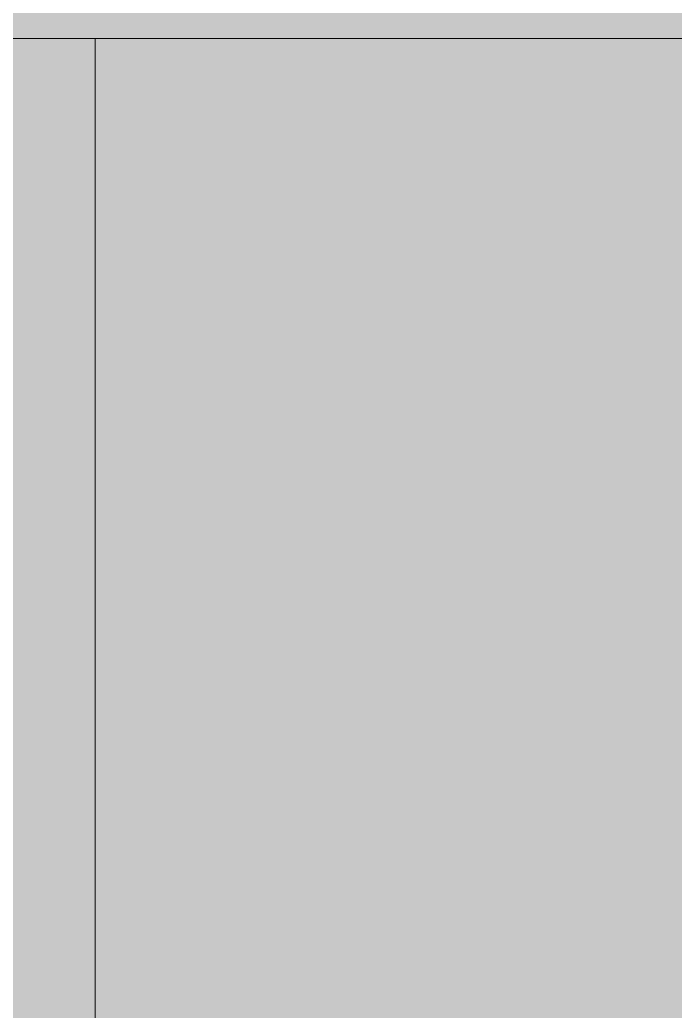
# Model space of a CAD drawing. Header units: inches. Extents: x 20139 to 37433, y -23296 to -20170.
# Drawn here: x 31448.757 to 31449.759, y -22550.74 to -22549.224 of the extents above; entities that cross this region are included whole.
import ezdxf

# ---------------------------------------------------------------- set-up
doc = ezdxf.new("R2010")
doc.units = ezdxf.units.IN
doc.header["$MEASUREMENT"] = 0
doc.layers.add('S-BEAM', color=12, linetype='Continuous', lineweight=9)

# ---------------------------------------------------------------- blocks, each defined once
blk = doc.blocks.new('W-Wide Flange - W21X166-807738-Level 1')
at = {"layer": 'S-BEAM'}
h = blk.add_hatch(color=256, dxfattribs=at)
h.paths.add_polyline_path([(22783.0875, -22549.2528), (22783.0875, -22536.8528), (22077.057, -22536.8528), (22077.057, -22540.5528), (22173.5152, -22540.5528), (22173.5152, -22549.2528), (22769.7073, -22549.2528)], flags=0)
h.paths.add_polyline_path([(22792.8907, -22549.2528), (22792.8907, -22536.8528), (22788.0875, -22536.8528), (22788.0875, -22549.2528)], flags=0)
h.paths.add_polyline_path([(22130.3358, -22549.2528), (22168.5152, -22549.2528), (22168.5152, -22545.5528), (22077.057, -22545.5528), (22077.057, -22549.2528), (22113.0555, -22549.2528)], flags=0)
blk.add_line((22173.5152, -22549.2528), (22783.0875, -22549.2528), dxfattribs=at)
blk = doc.blocks.new('Girt_Z - 8_D-V133-Level 1')
at = {"layer": 'S-BEAM'}
h = blk.add_hatch(color=256, dxfattribs=at)
h.paths.add_polyline_path([(22549.5958, -22778.1028), (22550.1014, -22778.1028), (22550.1014, -22549.2528), (22549.5958, -22549.2528), (22549.5958, -22762.7669)], flags=0)
h.paths.add_polyline_path([(22550.1014, -22536.8528), (22550.1014, -22356.2528), (22549.5958, -22356.2528), (22549.5958, -22536.8528)], flags=0)
h.paths.add_polyline_path([(22550.1014, -22343.8528), (22550.1014, -22114.6424), (22549.5958, -22114.6424), (22549.5958, -22343.8528)], flags=0)
h.paths.add_polyline_path([(22550.1014, -22102.2424), (22550.1014, -21873.7528), (22549.5958, -21873.7528), (22549.5958, -22102.2424)], flags=0)
h.paths.add_polyline_path([(22549.5958, -21861.3528), (22550.1014, -21861.3528), (22550.1014, -21632.5028), (22549.5958, -21632.5028), (22549.5958, -21833.1569)], flags=0)
h.paths.add_polyline_path([(22550.1014, -21620.1028), (22550.1014, -21414.1153), (22549.5958, -21414.1153), (22549.5958, -21620.1028)], flags=0)
h.paths.add_polyline_path([(22549.5958, -21409.1153), (22550.1014, -21409.1153), (22550.1014, -21391.2528), (22549.5958, -21391.2528), (22549.5958, -21407.0856)], flags=0)
h.paths.add_polyline_path([(22549.5958, -21378.8528), (22550.1014, -21378.8528), (22550.1014, -21150.0028), (22549.5958, -21150.0028), (22549.5958, -21368.3519)], flags=0)
h.paths.add_polyline_path([(22550.1014, -21137.6028), (22550.1014, -20908.7528), (22549.5958, -20908.7528), (22549.5958, -21137.6028)], flags=0)
h = blk.add_hatch(color=256, dxfattribs=at)
h.paths.add_polyline_path([(22550.1014, -22778.1028), (22552.4666, -22778.1028), (22552.4666, -22549.2528), (22550.1014, -22549.2528), (22550.1014, -22762.7669)], flags=0)
h.paths.add_polyline_path([(22552.4666, -22536.8528), (22552.4666, -22356.2528), (22550.1014, -22356.2528), (22550.1014, -22536.8528)], flags=0)
h.paths.add_polyline_path([(22552.4666, -22343.8528), (22552.4666, -22114.6424), (22550.1014, -22114.6424), (22550.1014, -22343.8528)], flags=0)
h.paths.add_polyline_path([(22552.4666, -22102.2424), (22552.4666, -21873.7528), (22550.1014, -21873.7528), (22550.1014, -22102.2424)], flags=0)
h.paths.add_polyline_path([(22550.1014, -21861.3528), (22552.4666, -21861.3528), (22552.4666, -21632.5028), (22550.1014, -21632.5028), (22550.1014, -21833.1569)], flags=0)
h.paths.add_polyline_path([(22550.1014, -21620.1028), (22552.4666, -21620.1028), (22552.4666, -21414.1153), (22550.1014, -21414.1153), (22550.1014, -21600.7544)], flags=0)
h.paths.add_polyline_path([(22550.1014, -21409.1153), (22552.4666, -21409.1153), (22552.4666, -21391.2528), (22550.1014, -21391.2528), (22550.1014, -21407.0856)], flags=0)
h.paths.add_polyline_path([(22550.1014, -21378.8528), (22552.4666, -21378.8528), (22552.4666, -21150.0028), (22550.1014, -21150.0028), (22550.1014, -21368.3519)], flags=0)
h.paths.add_polyline_path([(22552.4666, -21137.6028), (22552.4666, -20908.7528), (22550.1014, -20908.7528), (22550.1014, -21137.6028)], flags=0)
blk.add_line((22550.1014, -22549.2528), (22550.1014, -22778.1028), dxfattribs=at)

msp = doc.modelspace()

# ---------------------------------------------------------------- block references
at = {"layer": 'S-BEAM'}
for name, p in [('Girt_Z - 8_D-V133-Level 1', (8898.77106, 0)), ('W-Wide Flange - W21X166-807738-Level 1', (9258.45897, 0))]:
    msp.add_blockref(name, p, dxfattribs=at)

doc.saveas('drawing.dxf')
